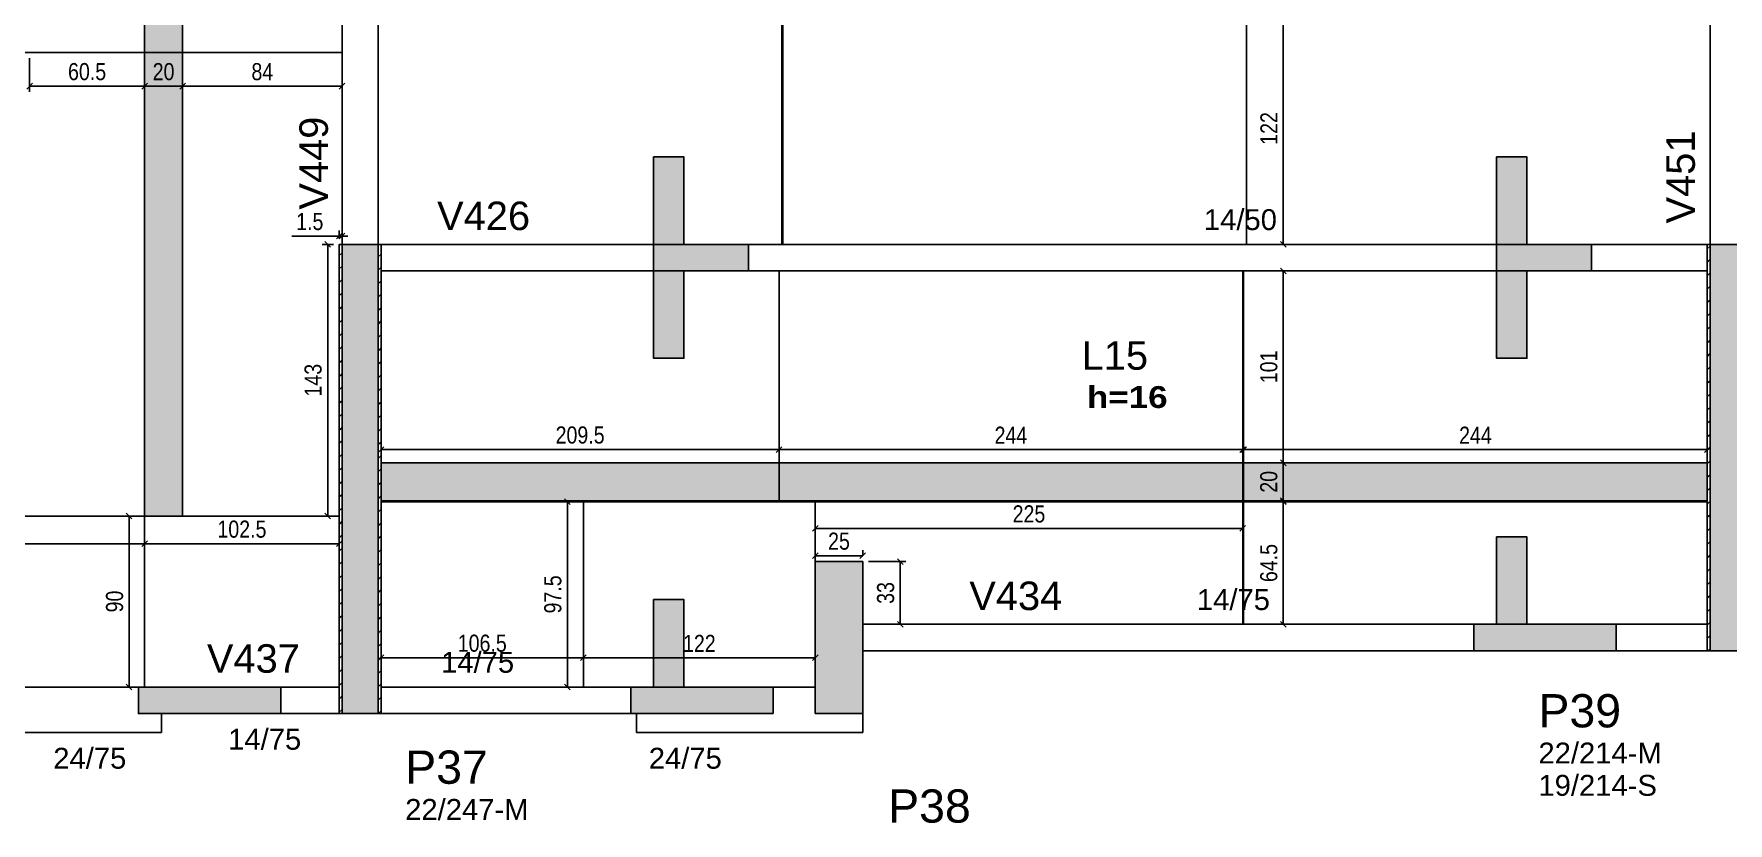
# Model space of a CAD drawing. Extents: x 3022 to 8661, y -614 to 3008.
# Drawn here: x 4312 to 5204, y 303 to 719 of the extents above; entities that cross this region are included whole.
import ezdxf

# ---------------------------------------------------------------- set-up
doc = ezdxf.new("R2010")
doc.units = 0
doc.header["$PDMODE"] = 34
for name, color, linetype in [('COTA', 241, 'Continuous'), ('MTH-DIM-PILAR', 3, 'Continuous'), ('MTH-DIM-VIGA', 3, 'Continuous'), ('MTH-FACE-VIGA', 7, 'Continuous'), ('MTH-LINHA-SEÇÃO', 16, 'Continuous'), ('MTH-PILAR-SEGUE', 5, 'Continuous'), ('MTH-SOMBRA21', 150, 'Continuous'), ('MTH-SOMBRA25', 253, 'Continuous'), ('MTH-TIT1-PILAR', 5, 'Continuous'), ('MTH-TIT1-VIGA', 5, 'Continuous'), ('MTH-TXT-NEGRITO', 5, 'Continuous'), ('Painéis', 200, 'Continuous')]:
    doc.layers.add(name, color=color, linetype=linetype)
doc.layers.add('Hachura', color=251, linetype='Continuous', lineweight=9)
doc.styles.add('COTA TECNICA-50', font='techl___.ttf', dxfattribs={"height": 9})
doc.styles.add('TQS_ARIAL', font='arial.ttf')
doc.styles.add('TQS_ARIAL_BLACK', font='ariblk.ttf')
doc.dimstyles.new('COTA PAINEL-50', dxfattribs={"dimtxt": 9, "dimasz": 3, "dimexe": 3, "dimexo": 3, "dimgap": 3, "dimtad": 1, "dimdec": 1, "dimzin": 12, "dimdsep": 46, "dimtxsty": 'COTA TECNICA-50', "dimblk1": 'OBLIQUE', "dimblk2": 'OBLIQUE', "dimsah": 1, "dimcen": 0.9, "dimclrd": 4, "dimclre": 4, "dimclrt": 240, "dimadec": 1, "dimazin": 3, "dimtfac": 1, "dimtdec": 1, "dimtmove": 0, "dimatfit": 3, "dimfxl": 1, "dimtolj": 1, "dimtzin": 12, "dimarcsym": 0})

# ---------------------------------------------------------------- blocks, each defined once
blk = doc.blocks.new('_Oblique')
at = {"color": 0, "linetype": 'ByBlock', "lineweight": -2}
blk.add_line((-0.5, -0.5), (0.5, 0.5), dxfattribs=at)
blk = doc.blocks.new('*D239')
at = {"layer": 'COTA', "color": 4, "lineweight": -2, "transparency": 16777216}
for p, q in [((4751.08, 440.75), (4770.85, 440.75)), ((4767.85, 407.75), (4767.85, 440.75)), ((4751.08, 407.75), (4770.85, 407.75))]:
    blk.add_line(p, q, dxfattribs=at)
at = {"layer": 'Defpoints', "color": 0, "transparency": 16777216}
for p in [(4748.08, 440.75), (4767.85, 440.75), (4748.08, 407.75)]:
    blk.add_point(p, dxfattribs=at)
at = {"layer": 'COTA', "color": 4, "lineweight": -2, "transparency": 16777216, "xscale": 3, "yscale": 3, "zscale": 3}
for p, rotation in [((4767.85, 440.75), 90), ((4767.85, 407.75), 270)]:
    blk.add_blockref('_Oblique', p, dxfattribs=dict(at, rotation=rotation))
at = {"layer": 'COTA', "color": 240, "transparency": 16777216, "insert": (4760.16, 424.25), "char_height": 9, "attachment_point": 5, "rotation": 90, "style": 'COTA TECNICA-50'}
blk.add_mtext('\\A1;33', dxfattribs=at)
blk = doc.blocks.new('*D240')
at = {"layer": 'COTA', "color": 4, "lineweight": -2, "transparency": 16777216}
for p, q in [((4494.58, 495.75), (4494.58, 502.71)), ((4494.58, 499.71), (4704.08, 499.71)), ((4704.08, 495.75), (4704.08, 502.71))]:
    blk.add_line(p, q, dxfattribs=at)
at = {"layer": 'Defpoints', "color": 0, "transparency": 16777216}
for p in [(4704.08, 499.71), (4494.58, 492.75), (4704.08, 492.75)]:
    blk.add_point(p, dxfattribs=at)
at = {"layer": 'COTA', "color": 4, "lineweight": -2, "transparency": 16777216, "xscale": 3, "yscale": 3, "zscale": 3, "rotation": 180}
blk.add_blockref('_Oblique', (4494.58, 499.71), dxfattribs=at)
at = {"layer": 'COTA', "color": 4, "lineweight": -2, "transparency": 16777216, "xscale": 3, "yscale": 3, "zscale": 3}
blk.add_blockref('_Oblique', (4704.08, 499.71), dxfattribs=at)
at = {"layer": 'COTA', "color": 240, "transparency": 16777216, "insert": (4599.33, 507.34), "char_height": 9, "attachment_point": 5, "style": 'COTA TECNICA-50'}
blk.add_mtext('\\A1;209.5', dxfattribs=at)
blk = doc.blocks.new('*D241')
at = {"layer": 'COTA', "color": 4, "lineweight": -2, "transparency": 16777216}
for p, q in [((4704.08, 495.75), (4704.08, 502.71)), ((4704.08, 499.71), (4948.08, 499.71)), ((4948.08, 495.75), (4948.08, 502.71))]:
    blk.add_line(p, q, dxfattribs=at)
at = {"layer": 'Defpoints', "color": 0, "transparency": 16777216}
for p in [(4948.08, 499.71), (4704.08, 492.75), (4948.08, 492.75)]:
    blk.add_point(p, dxfattribs=at)
at = {"layer": 'COTA', "color": 4, "lineweight": -2, "transparency": 16777216, "xscale": 3, "yscale": 3, "zscale": 3, "rotation": 180}
blk.add_blockref('_Oblique', (4704.08, 499.71), dxfattribs=at)
at = {"layer": 'COTA', "color": 4, "lineweight": -2, "transparency": 16777216, "xscale": 3, "yscale": 3, "zscale": 3}
blk.add_blockref('_Oblique', (4948.08, 499.71), dxfattribs=at)
at = {"layer": 'COTA', "color": 240, "transparency": 16777216, "insert": (4826.08, 507.28), "char_height": 9, "attachment_point": 5, "style": 'COTA TECNICA-50'}
blk.add_mtext('\\A1;244', dxfattribs=at)
blk = doc.blocks.new('*D242')
at = {"layer": 'COTA', "color": 4, "lineweight": -2, "transparency": 16777216}
for p, q in [((4948.58, 495.75), (4948.58, 502.71)), ((4948.58, 499.71), (5192.58, 499.71)), ((5192.58, 495.75), (5192.58, 502.71))]:
    blk.add_line(p, q, dxfattribs=at)
at = {"layer": 'Defpoints', "color": 0, "transparency": 16777216}
for p in [(5192.58, 499.71), (4948.58, 492.75), (5192.58, 492.75)]:
    blk.add_point(p, dxfattribs=at)
at = {"layer": 'COTA', "color": 4, "lineweight": -2, "transparency": 16777216, "xscale": 3, "yscale": 3, "zscale": 3, "rotation": 180}
blk.add_blockref('_Oblique', (4948.58, 499.71), dxfattribs=at)
at = {"layer": 'COTA', "color": 4, "lineweight": -2, "transparency": 16777216, "xscale": 3, "yscale": 3, "zscale": 3}
blk.add_blockref('_Oblique', (5192.58, 499.71), dxfattribs=at)
at = {"layer": 'COTA', "color": 240, "transparency": 16777216, "insert": (5070.58, 507.28), "char_height": 9, "attachment_point": 5, "style": 'COTA TECNICA-50'}
blk.add_mtext('\\A1;244', dxfattribs=at)
blk = doc.blocks.new('*D243')
at = {"layer": 'COTA', "color": 4, "lineweight": -2, "transparency": 16777216}
for p, q in [((4951.58, 593.75), (4972.45, 593.75)), ((4969.45, 593.75), (4969.45, 492.75)), ((4951.58, 492.75), (4972.45, 492.75))]:
    blk.add_line(p, q, dxfattribs=at)
at = {"layer": 'Defpoints', "color": 0, "transparency": 16777216}
for p in [(4948.58, 593.75), (4948.58, 492.75), (4969.45, 492.75)]:
    blk.add_point(p, dxfattribs=at)
at = {"layer": 'COTA', "color": 4, "lineweight": -2, "transparency": 16777216, "xscale": 3, "yscale": 3, "zscale": 3}
for p, rotation in [((4969.45, 593.75), 90), ((4969.45, 492.75), 270)]:
    blk.add_blockref('_Oblique', p, dxfattribs=dict(at, rotation=rotation))
at = {"layer": 'COTA', "color": 240, "transparency": 16777216, "insert": (4961.86, 543.25), "char_height": 9, "attachment_point": 5, "rotation": 90, "style": 'COTA TECNICA-50'}
blk.add_mtext('\\A1;101', dxfattribs=at)
blk = doc.blocks.new('*D244')
at = {"layer": 'COTA', "color": 4, "lineweight": -2, "transparency": 16777216}
for p, q in [((4951.58, 492.75), (4972.45, 492.75)), ((4969.45, 492.75), (4969.45, 472.75)), ((4951.58, 472.75), (4972.45, 472.75))]:
    blk.add_line(p, q, dxfattribs=at)
at = {"layer": 'Defpoints', "color": 0, "transparency": 16777216}
for p in [(4948.58, 492.75), (4948.58, 472.75), (4969.45, 472.75)]:
    blk.add_point(p, dxfattribs=at)
at = {"layer": 'COTA', "color": 4, "lineweight": -2, "transparency": 16777216, "xscale": 3, "yscale": 3, "zscale": 3}
for p, rotation in [((4969.45, 492.75), 90), ((4969.45, 472.75), 270)]:
    blk.add_blockref('_Oblique', p, dxfattribs=dict(at, rotation=rotation))
at = {"layer": 'COTA', "color": 240, "transparency": 16777216, "insert": (4961.86, 482.75), "char_height": 9, "attachment_point": 5, "rotation": 90, "style": 'COTA TECNICA-50'}
blk.add_mtext('\\A1;20', dxfattribs=at)
blk = doc.blocks.new('*D234')
at = {"layer": 'COTA', "color": 4, "lineweight": -2, "transparency": 16777216}
for p, q in [((4951.58, 472.25), (4972.45, 472.25)), ((4969.45, 472.25), (4969.45, 407.75)), ((4951.58, 407.75), (4972.45, 407.75))]:
    blk.add_line(p, q, dxfattribs=at)
at = {"layer": 'Defpoints', "color": 0, "transparency": 16777216}
for p in [(4948.58, 472.25), (4948.58, 407.75), (4969.45, 407.75)]:
    blk.add_point(p, dxfattribs=at)
at = {"layer": 'COTA', "color": 4, "lineweight": -2, "transparency": 16777216, "xscale": 3, "yscale": 3, "zscale": 3}
for p, rotation in [((4969.45, 472.25), 90), ((4969.45, 407.75), 270)]:
    blk.add_blockref('_Oblique', p, dxfattribs=dict(at, rotation=rotation))
at = {"layer": 'COTA', "color": 240, "transparency": 16777216, "insert": (4961.85, 440), "char_height": 9, "attachment_point": 5, "rotation": 90, "style": 'COTA TECNICA-50'}
blk.add_mtext('\\A1;64.5', dxfattribs=at)
blk = doc.blocks.new('*D235')
at = {"layer": 'COTA', "color": 4, "lineweight": -2, "transparency": 16777216}
for p, q in [((4723.08, 443.75), (4723.08, 446.86)), ((4748.08, 443.75), (4748.08, 446.86)), ((4748.08, 443.86), (4723.08, 443.86))]:
    blk.add_line(p, q, dxfattribs=at)
at = {"layer": 'Defpoints', "color": 0, "transparency": 16777216}
for p in [(4723.08, 443.86), (4723.08, 440.75), (4748.08, 440.75)]:
    blk.add_point(p, dxfattribs=at)
at = {"layer": 'COTA', "color": 4, "lineweight": -2, "transparency": 16777216, "xscale": 3, "yscale": 3, "zscale": 3, "rotation": 180}
blk.add_blockref('_Oblique', (4723.08, 443.86), dxfattribs=at)
at = {"layer": 'COTA', "color": 4, "lineweight": -2, "transparency": 16777216, "xscale": 3, "yscale": 3, "zscale": 3}
blk.add_blockref('_Oblique', (4748.08, 443.86), dxfattribs=at)
at = {"layer": 'COTA', "color": 240, "transparency": 16777216, "insert": (4735.58, 451.46), "char_height": 9, "attachment_point": 5, "style": 'COTA TECNICA-50'}
blk.add_mtext('\\A1;25', dxfattribs=at)
blk = doc.blocks.new('*D236')
at = {"layer": 'COTA', "color": 4, "lineweight": -2, "transparency": 16777216}
for p, q in [((4494.58, 377.75), (4494.58, 393.15)), ((4601.08, 377.75), (4601.08, 393.15)), ((4494.58, 390.15), (4601.08, 390.15))]:
    blk.add_line(p, q, dxfattribs=at)
at = {"layer": 'Defpoints', "color": 0, "transparency": 16777216}
for p in [(4601.08, 390.15), (4494.58, 374.75), (4601.08, 374.75)]:
    blk.add_point(p, dxfattribs=at)
at = {"layer": 'COTA', "color": 4, "lineweight": -2, "transparency": 16777216, "xscale": 3, "yscale": 3, "zscale": 3, "rotation": 180}
blk.add_blockref('_Oblique', (4494.58, 390.15), dxfattribs=at)
at = {"layer": 'COTA', "color": 4, "lineweight": -2, "transparency": 16777216, "xscale": 3, "yscale": 3, "zscale": 3}
blk.add_blockref('_Oblique', (4601.08, 390.15), dxfattribs=at)
at = {"layer": 'COTA', "color": 240, "transparency": 16777216, "insert": (4547.83, 397.75), "char_height": 9, "attachment_point": 5, "style": 'COTA TECNICA-50'}
blk.add_mtext('\\A1;106.5', dxfattribs=at)
blk = doc.blocks.new('*D237')
at = {"layer": 'COTA', "color": 4, "lineweight": -2, "transparency": 16777216}
for p, q in [((4601.08, 377.75), (4601.08, 393.15)), ((4723.08, 377.75), (4723.08, 393.15)), ((4601.08, 390.15), (4723.08, 390.15))]:
    blk.add_line(p, q, dxfattribs=at)
at = {"layer": 'Defpoints', "color": 0, "transparency": 16777216}
for p in [(4723.08, 390.15), (4601.08, 374.75), (4723.08, 374.75)]:
    blk.add_point(p, dxfattribs=at)
at = {"layer": 'COTA', "color": 4, "lineweight": -2, "transparency": 16777216, "xscale": 3, "yscale": 3, "zscale": 3, "rotation": 180}
blk.add_blockref('_Oblique', (4601.08, 390.15), dxfattribs=at)
at = {"layer": 'COTA', "color": 4, "lineweight": -2, "transparency": 16777216, "xscale": 3, "yscale": 3, "zscale": 3}
blk.add_blockref('_Oblique', (4723.08, 390.15), dxfattribs=at)
at = {"layer": 'COTA', "color": 240, "transparency": 16777216, "insert": (4662.08, 397.7), "char_height": 9, "attachment_point": 5, "style": 'COTA TECNICA-50'}
blk.add_mtext('\\A1;122', dxfattribs=at)
blk = doc.blocks.new('*D238')
at = {"layer": 'COTA', "color": 4, "lineweight": -2, "transparency": 16777216}
for p, q in [((4598.08, 472.25), (4589.64, 472.25)), ((4592.64, 472.25), (4592.64, 374.75)), ((4598.08, 374.75), (4589.64, 374.75))]:
    blk.add_line(p, q, dxfattribs=at)
at = {"layer": 'Defpoints', "color": 0, "transparency": 16777216}
for p in [(4601.08, 472.25), (4592.64, 374.75), (4601.08, 374.75)]:
    blk.add_point(p, dxfattribs=at)
at = {"layer": 'COTA', "color": 4, "lineweight": -2, "transparency": 16777216, "xscale": 3, "yscale": 3, "zscale": 3}
for p, rotation in [((4592.64, 472.25), 90), ((4592.64, 374.75), 270)]:
    blk.add_blockref('_Oblique', p, dxfattribs=dict(at, rotation=rotation))
at = {"layer": 'COTA', "color": 240, "transparency": 16777216, "insert": (4585.01, 423.5), "char_height": 9, "attachment_point": 5, "rotation": 90, "style": 'COTA TECNICA-50'}
blk.add_mtext('\\A1;97.5', dxfattribs=at)
blk = doc.blocks.new('*D233')
at = {"layer": 'COTA', "color": 4, "lineweight": -2, "transparency": 16777216}
for p, q in [((4953.08, 729.75), (4972.45, 729.75)), ((4969.45, 729.75), (4969.45, 607.75)), ((4953.08, 607.75), (4972.45, 607.75))]:
    blk.add_line(p, q, dxfattribs=at)
at = {"layer": 'Defpoints', "color": 0, "transparency": 16777216}
for p in [(4950.08, 729.75), (4950.08, 607.75), (4969.45, 607.75)]:
    blk.add_point(p, dxfattribs=at)
at = {"layer": 'COTA', "color": 4, "lineweight": -2, "transparency": 16777216, "xscale": 3, "yscale": 3, "zscale": 3}
for p, rotation in [((4969.45, 729.75), 90), ((4969.45, 607.75), 270)]:
    blk.add_blockref('_Oblique', p, dxfattribs=dict(at, rotation=rotation))
at = {"layer": 'COTA', "color": 240, "transparency": 16777216, "insert": (4961.89, 668.75), "char_height": 9, "attachment_point": 5, "rotation": 90, "style": 'COTA TECNICA-50'}
blk.add_mtext('\\A1;122', dxfattribs=at)
blk = doc.blocks.new('*D246')
at = {"layer": 'COTA', "color": 4, "lineweight": -2, "transparency": 16777216}
for p, q in [((4723.08, 469.25), (4723.08, 455.21)), ((4948.08, 469.25), (4948.08, 455.21)), ((4723.08, 458.21), (4948.08, 458.21))]:
    blk.add_line(p, q, dxfattribs=at)
at = {"layer": 'Defpoints', "color": 0, "transparency": 16777216}
for p in [(4723.08, 472.25), (4948.08, 472.25), (4948.08, 458.21)]:
    blk.add_point(p, dxfattribs=at)
at = {"layer": 'COTA', "color": 4, "lineweight": -2, "transparency": 16777216, "xscale": 3, "yscale": 3, "zscale": 3, "rotation": 180}
blk.add_blockref('_Oblique', (4723.08, 458.21), dxfattribs=at)
at = {"layer": 'COTA', "color": 4, "lineweight": -2, "transparency": 16777216, "xscale": 3, "yscale": 3, "zscale": 3}
blk.add_blockref('_Oblique', (4948.08, 458.21), dxfattribs=at)
at = {"layer": 'COTA', "color": 240, "transparency": 16777216, "insert": (4835.58, 465.81), "char_height": 9, "attachment_point": 5, "style": 'COTA TECNICA-50'}
blk.add_mtext('\\A1;225', dxfattribs=at)
blk = doc.blocks.new('*D258')
at = {"layer": 'COTA', "color": 4, "lineweight": -2, "transparency": 16777216}
for p, q in [((4309.58, 705.75), (4309.58, 688.01)), ((4370.08, 705.75), (4370.08, 688.01)), ((4309.58, 691.01), (4370.08, 691.01))]:
    blk.add_line(p, q, dxfattribs=at)
at = {"layer": 'Defpoints', "color": 0, "transparency": 16777216}
for p in [(4309.58, 708.75), (4370.08, 708.75), (4370.08, 691.01)]:
    blk.add_point(p, dxfattribs=at)
at = {"layer": 'COTA', "color": 4, "lineweight": -2, "transparency": 16777216, "xscale": 3, "yscale": 3, "zscale": 3, "rotation": 180}
blk.add_blockref('_Oblique', (4309.58, 691.01), dxfattribs=at)
at = {"layer": 'COTA', "color": 4, "lineweight": -2, "transparency": 16777216, "xscale": 3, "yscale": 3, "zscale": 3}
blk.add_blockref('_Oblique', (4370.08, 691.01), dxfattribs=at)
at = {"layer": 'COTA', "color": 240, "transparency": 16777216, "insert": (4339.83, 698.61), "char_height": 9, "attachment_point": 5, "style": 'COTA TECNICA-50'}
blk.add_mtext('\\A1;60.5', dxfattribs=at)
blk = doc.blocks.new('*D259')
at = {"layer": 'COTA', "color": 4, "lineweight": -2, "transparency": 16777216}
for p, q in [((4390.08, 705.75), (4390.08, 688.01)), ((4474.08, 705.75), (4474.08, 688.01)), ((4390.08, 691.01), (4474.08, 691.01))]:
    blk.add_line(p, q, dxfattribs=at)
at = {"layer": 'Defpoints', "color": 0, "transparency": 16777216}
for p in [(4390.08, 708.75), (4474.08, 708.75), (4474.08, 691.01)]:
    blk.add_point(p, dxfattribs=at)
at = {"layer": 'COTA', "color": 4, "lineweight": -2, "transparency": 16777216, "xscale": 3, "yscale": 3, "zscale": 3, "rotation": 180}
blk.add_blockref('_Oblique', (4390.08, 691.01), dxfattribs=at)
at = {"layer": 'COTA', "color": 4, "lineweight": -2, "transparency": 16777216, "xscale": 3, "yscale": 3, "zscale": 3}
blk.add_blockref('_Oblique', (4474.08, 691.01), dxfattribs=at)
at = {"layer": 'COTA', "color": 240, "transparency": 16777216, "insert": (4432.08, 698.59), "char_height": 9, "attachment_point": 5, "style": 'COTA TECNICA-50'}
blk.add_mtext('\\A1;84', dxfattribs=at)
blk = doc.blocks.new('*D255')
at = {"layer": 'COTA', "color": 4, "lineweight": -2, "transparency": 16777216}
for p, q in [((4469.58, 607.75), (4463.53, 607.75)), ((4466.53, 464.75), (4466.53, 607.75)), ((4469.58, 464.75), (4463.53, 464.75))]:
    blk.add_line(p, q, dxfattribs=at)
at = {"layer": 'Defpoints', "color": 0, "transparency": 16777216}
for p in [(4466.53, 607.75), (4472.58, 607.75), (4472.58, 464.75)]:
    blk.add_point(p, dxfattribs=at)
at = {"layer": 'COTA', "color": 4, "lineweight": -2, "transparency": 16777216, "xscale": 3, "yscale": 3, "zscale": 3}
for p, rotation in [((4466.53, 607.75), 90), ((4466.53, 464.75), 270)]:
    blk.add_blockref('_Oblique', p, dxfattribs=dict(at, rotation=rotation))
at = {"layer": 'COTA', "color": 240, "transparency": 16777216, "insert": (4458.83, 536.25), "char_height": 9, "attachment_point": 5, "rotation": 90, "style": 'COTA TECNICA-50'}
blk.add_mtext('\\A1;143', dxfattribs=at)
blk = doc.blocks.new('*D248')
at = {"layer": 'COTA', "color": 4, "lineweight": -2, "transparency": 16777216}
for p, q in [((4472.58, 612.1), (4447.52, 612.1)), ((4472.58, 610.75), (4472.58, 615.1)), ((4474.08, 612.1), (4472.58, 612.1)), ((4474.08, 610.75), (4474.08, 615.1)), ((4474.08, 612.1), (4477.08, 612.1))]:
    blk.add_line(p, q, dxfattribs=at)
at = {"layer": 'Defpoints', "color": 0, "transparency": 16777216}
for p in [(4472.58, 612.1), (4472.58, 607.75), (4474.08, 607.75)]:
    blk.add_point(p, dxfattribs=at)
at = {"layer": 'COTA', "color": 4, "lineweight": -2, "transparency": 16777216, "xscale": 3, "yscale": 3, "zscale": 3}
blk.add_blockref('_Oblique', (4472.58, 612.1), dxfattribs=at)
at = {"layer": 'COTA', "color": 4, "lineweight": -2, "transparency": 16777216, "xscale": 3, "yscale": 3, "zscale": 3, "rotation": 180}
blk.add_blockref('_Oblique', (4474.08, 612.1), dxfattribs=at)
at = {"layer": 'COTA', "color": 240, "transparency": 16777216, "insert": (4457.05, 619.7), "char_height": 9, "attachment_point": 5, "style": 'COTA TECNICA-50'}
blk.add_mtext('\\A1;1.5', dxfattribs=at)
blk = doc.blocks.new('*D251')
at = {"layer": 'COTA', "color": 4, "lineweight": -2, "transparency": 16777216}
for p, q in [((4187.08, 461.75), (4187.08, 447.18)), ((4370.08, 461.75), (4370.08, 447.18)), ((4187.08, 450.18), (4370.08, 450.18))]:
    blk.add_line(p, q, dxfattribs=at)
at = {"layer": 'Defpoints', "color": 0, "transparency": 16777216}
for p in [(4187.08, 464.75), (4370.08, 464.75), (4370.08, 450.18)]:
    blk.add_point(p, dxfattribs=at)
at = {"layer": 'COTA', "color": 4, "lineweight": -2, "transparency": 16777216, "xscale": 3, "yscale": 3, "zscale": 3, "rotation": 180}
blk.add_blockref('_Oblique', (4187.08, 450.18), dxfattribs=at)
at = {"layer": 'COTA', "color": 4, "lineweight": -2, "transparency": 16777216, "xscale": 3, "yscale": 3, "zscale": 3}
blk.add_blockref('_Oblique', (4370.08, 450.18), dxfattribs=at)
at = {"layer": 'COTA', "color": 240, "transparency": 16777216, "insert": (4278.58, 457.9), "char_height": 9, "attachment_point": 5, "style": 'COTA TECNICA-50'}
blk.add_mtext('\\A1;183', dxfattribs=at)
blk = doc.blocks.new('*D252')
at = {"layer": 'COTA', "color": 4, "lineweight": -2, "transparency": 16777216}
for p, q in [((4370.08, 461.75), (4370.08, 447.18)), ((4472.58, 461.75), (4472.58, 447.18)), ((4370.08, 450.18), (4472.58, 450.18))]:
    blk.add_line(p, q, dxfattribs=at)
at = {"layer": 'Defpoints', "color": 0, "transparency": 16777216}
for p in [(4370.08, 464.75), (4472.58, 464.75), (4472.58, 450.18)]:
    blk.add_point(p, dxfattribs=at)
at = {"layer": 'COTA', "color": 4, "lineweight": -2, "transparency": 16777216, "xscale": 3, "yscale": 3, "zscale": 3, "rotation": 180}
blk.add_blockref('_Oblique', (4370.08, 450.18), dxfattribs=at)
at = {"layer": 'COTA', "color": 4, "lineweight": -2, "transparency": 16777216, "xscale": 3, "yscale": 3, "zscale": 3}
blk.add_blockref('_Oblique', (4472.58, 450.18), dxfattribs=at)
at = {"layer": 'COTA', "color": 240, "transparency": 16777216, "insert": (4421.33, 457.78), "char_height": 9, "attachment_point": 5, "style": 'COTA TECNICA-50'}
blk.add_mtext('\\A1;102.5', dxfattribs=at)
blk = doc.blocks.new('*D247')
at = {"layer": 'COTA', "color": 4, "lineweight": -2, "transparency": 16777216}
for p, q in [((4367.08, 464.75), (4358.94, 464.75)), ((4361.94, 464.75), (4361.94, 374.75)), ((4367.08, 374.75), (4358.94, 374.75))]:
    blk.add_line(p, q, dxfattribs=at)
at = {"layer": 'Defpoints', "color": 0, "transparency": 16777216}
for p in [(4370.08, 464.75), (4361.94, 374.75), (4370.08, 374.75)]:
    blk.add_point(p, dxfattribs=at)
at = {"layer": 'COTA', "color": 4, "lineweight": -2, "transparency": 16777216, "xscale": 3, "yscale": 3, "zscale": 3}
for p, rotation in [((4361.94, 464.75), 90), ((4361.94, 374.75), 270)]:
    blk.add_blockref('_Oblique', p, dxfattribs=dict(at, rotation=rotation))
at = {"layer": 'COTA', "color": 240, "transparency": 16777216, "insert": (4354.33, 419.75), "char_height": 9, "attachment_point": 5, "rotation": 90, "style": 'COTA TECNICA-50'}
blk.add_mtext('\\A1;90', dxfattribs=at)
blk = doc.blocks.new('*D273')
at = {"layer": 'COTA', "color": 4, "lineweight": -2, "transparency": 16777216}
for p, q in [((4370.08, 705.75), (4370.08, 688.01)), ((4390.08, 705.75), (4390.08, 688.01)), ((4370.08, 691.01), (4390.08, 691.01))]:
    blk.add_line(p, q, dxfattribs=at)
at = {"layer": 'Defpoints', "color": 0, "transparency": 16777216}
for p in [(4370.08, 708.75), (4390.08, 708.75), (4390.08, 691.01)]:
    blk.add_point(p, dxfattribs=at)
at = {"layer": 'COTA', "color": 4, "lineweight": -2, "transparency": 16777216, "xscale": 3, "yscale": 3, "zscale": 3, "rotation": 180}
blk.add_blockref('_Oblique', (4370.08, 691.01), dxfattribs=at)
at = {"layer": 'COTA', "color": 4, "lineweight": -2, "transparency": 16777216, "xscale": 3, "yscale": 3, "zscale": 3}
blk.add_blockref('_Oblique', (4390.08, 691.01), dxfattribs=at)
at = {"layer": 'COTA', "color": 240, "transparency": 16777216, "insert": (4380.08, 698.6), "char_height": 9, "attachment_point": 5, "style": 'COTA TECNICA-50'}
blk.add_mtext('\\A1;20', dxfattribs=at)

msp = doc.modelspace()

# ---------------------------------------------------------------- hatches: boundary and pattern name
at = {"layer": 'Hachura'}
h = msp.add_hatch(color=256, dxfattribs=at)
h.dxf.hatch_style = 1
h.paths.add_polyline_path([(4187.08, 952.75), (4167.08, 952.75), (4167.08, 1196.75), (4187.08, 1196.75)])
h.paths.add_polyline_path([(4187.08, 708.75), (4167.08, 708.75), (4167.08, 952.75), (4187.08, 952.75)])
h.paths.add_polyline_path([(4187.08, 464.75), (4167.08, 464.75), (4167.08, 708.75), (4187.08, 708.75)])
h.paths.add_polyline_path([(4390.08, 464.75), (4370.08, 464.75), (4370.08, 708.75), (4390.08, 708.75)])
h.paths.add_polyline_path([(4390.08, 708.75), (4370.08, 708.75), (4370.08, 952.75), (4390.08, 952.75)])
h.paths.add_polyline_path([(4390.08, 952.75), (4370.08, 952.75), (4370.08, 1196.75), (4390.08, 1196.75)])
h = msp.add_hatch(color=256, dxfattribs=at)
h.dxf.hatch_style = 1
h.paths.add_polyline_path([(4704.08, 472.75), (4494.58, 472.75), (4494.58, 492.75), (4704.08, 492.75)])
h.paths.add_polyline_path([(4948.08, 472.75), (4704.08, 472.75), (4704.08, 492.75), (4948.08, 492.75)])
h.paths.add_polyline_path([(5192.58, 472.75), (4948.58, 472.75), (4948.58, 492.75), (5192.58, 492.75)])

# ---------------------------------------------------------------- linework, layer by layer
at = {"layer": 'MTH-FACE-VIGA', "linetype": 'Continuous'}
for p, q in [((4474.08, 1050.75), (4474.08, 607.75)), ((4493.08, 607.75), (4493.08, 1050.75)), ((5194.08, 1050.75), (5194.08, 607.75)), ((5194.08, 607.75), (4493.08, 607.75)), ((5192.58, 605.35), (5194.07, 606.84)), ((4472.58, 601.88), (4474.05, 603.35)), ((4474.05, 603.35), (4474.08, 603.38)), ((4493.08, 601.17), (4494.54, 602.63)), ((4494.54, 602.63), (4494.58, 602.67)), ((5192.58, 598.27), (5194.02, 599.72)), ((5194.02, 599.72), (5194.08, 599.77)), ((4472.58, 594.81), (4474.01, 596.24)), ((4472.58, 587.74), (4473.96, 589.12)), ((4473.96, 589.12), (4474.08, 589.24)), ((4474.01, 596.24), (4474.08, 596.31)), ((4493.08, 594.09), (4494.5, 595.52)), ((4494.5, 595.52), (4494.58, 595.59)), ((5192.58, 593.75), (4494.58, 593.75)), ((5192.58, 591.2), (5193.97, 592.6)), ((5193.97, 592.6), (5194.08, 592.7)), ((4472.58, 580.67), (4473.92, 582.01)), ((4473.92, 582.01), (4474.08, 582.17)), ((4493.08, 587.02), (4494.46, 588.41)), ((4493.08, 579.95), (4494.42, 581.29)), ((4494.42, 581.29), (4494.58, 581.45)), ((4494.46, 588.41), (4494.58, 588.52)), ((5192.58, 584.13), (5193.92, 585.48)), ((5193.92, 585.48), (5194.08, 585.63)), ((4472.58, 573.59), (4473.88, 574.89)), ((4473.88, 574.89), (4474.08, 575.09)), ((4493.08, 572.88), (4494.37, 574.18)), ((4494.37, 574.18), (4494.58, 574.38)), ((5192.58, 577.06), (5193.87, 578.36)), ((5192.58, 569.99), (5193.82, 571.23)), ((5193.82, 571.23), (5194.08, 571.49)), ((5193.87, 578.36), (5194.08, 578.56)), ((4472.58, 566.52), (4473.83, 567.78)), ((4473.83, 567.78), (4474.08, 568.02)), ((4493.08, 565.81), (4494.33, 567.06)), ((4494.33, 567.06), (4494.58, 567.31)), ((5192.58, 562.92), (5193.77, 564.11)), ((5193.77, 564.11), (5194.08, 564.42)), ((4472.58, 559.45), (4473.79, 560.67)), ((4472.58, 552.38), (4473.75, 553.55)), ((4473.75, 553.55), (4474.08, 553.88)), ((4473.79, 560.67), (4474.08, 560.95)), ((4493.08, 558.74), (4494.29, 559.95)), ((4494.24, 552.83), (4494.58, 553.17)), ((4494.29, 559.95), (4494.58, 560.24)), ((5192.58, 555.85), (5193.72, 556.99)), ((5193.72, 556.99), (5194.08, 557.35)), ((4472.58, 545.31), (4473.7, 546.44)), ((4473.7, 546.44), (4474.08, 546.81)), ((4493.08, 551.67), (4494.24, 552.83)), ((4493.08, 544.6), (4494.2, 545.72)), ((4494.2, 545.72), (4494.58, 546.1)), ((5192.58, 548.78), (5193.67, 549.87)), ((5193.67, 549.87), (5194.08, 550.28)), ((4472.58, 538.24), (4473.66, 539.32)), ((4473.66, 539.32), (4474.08, 539.74)), ((4493.08, 537.53), (4494.16, 538.61)), ((4494.16, 538.61), (4494.58, 539.03)), ((5192.58, 541.71), (5193.62, 542.75)), ((5192.58, 534.63), (5193.57, 535.63)), ((5193.57, 535.63), (5194.08, 536.13)), ((5193.62, 542.75), (5194.08, 543.21)), ((4472.58, 531.17), (4473.62, 532.21)), ((4473.62, 532.21), (4474.08, 532.67)), ((4493.08, 530.45), (4494.11, 531.49)), ((4494.11, 531.49), (4494.58, 531.95)), ((5192.58, 527.56), (5193.52, 528.51)), ((5193.52, 528.51), (5194.08, 529.06)), ((4472.58, 524.1), (4473.57, 525.09)), ((4472.58, 517.03), (4473.53, 517.98)), ((4473.53, 517.98), (4474.08, 518.53)), ((4473.57, 525.09), (4474.08, 525.6)), ((4493.08, 523.38), (4494.07, 524.38)), ((4493.08, 516.31), (4494.03, 517.26)), ((4494.03, 517.26), (4494.58, 517.81)), ((4494.07, 524.38), (4494.58, 524.88)), ((5192.58, 520.49), (5193.47, 521.39)), ((5193.47, 521.39), (5194.08, 521.99)), ((4472.58, 509.95), (4473.49, 510.87)), ((4473.49, 510.87), (4474.08, 511.45)), ((4493.08, 509.24), (4493.98, 510.15)), ((4493.98, 510.15), (4494.58, 510.74)), ((5192.58, 513.42), (5193.42, 514.27)), ((5193.42, 514.27), (5194.08, 514.92)), ((4472.58, 502.88), (4473.44, 503.75)), ((4473.44, 503.75), (4474.08, 504.38)), ((4493.08, 502.17), (4493.94, 503.03)), ((4493.94, 503.03), (4494.58, 503.67)), ((5192.58, 506.35), (5193.37, 507.15)), ((5192.58, 499.28), (5193.32, 500.02)), ((5193.32, 500.02), (5194.08, 500.78)), ((5193.37, 507.15), (5194.08, 507.85)), ((4472.58, 495.81), (4473.4, 496.64)), ((4473.4, 496.64), (4474.08, 497.31)), ((4493.08, 495.1), (4493.9, 495.92)), ((4493.9, 495.92), (4494.58, 496.6)), ((5192.58, 492.21), (5193.27, 492.9)), ((5193.27, 492.9), (5194.08, 493.71)), ((4472.58, 488.74), (4473.36, 489.52)), ((4472.58, 481.67), (4473.31, 482.41)), ((4473.31, 482.41), (4474.08, 483.17)), ((4473.36, 489.52), (4474.08, 490.24)), ((4493.08, 488.03), (4493.85, 488.81)), ((4493.08, 480.96), (4493.81, 481.69)), ((4493.81, 481.69), (4494.58, 482.46)), ((4493.85, 488.81), (4494.58, 489.53)), ((5192.58, 485.14), (5193.22, 485.78)), ((5193.22, 485.78), (5194.08, 486.64)), ((4472.58, 474.6), (4473.27, 475.29)), ((4473.27, 475.29), (4474.08, 476.1)), ((4493.08, 473.89), (4493.77, 474.58)), ((4493.77, 474.58), (4494.58, 475.39)), ((5192.58, 478.07), (5193.17, 478.66)), ((5193.17, 478.66), (5194.08, 479.57)), ((4472.58, 467.53), (4473.23, 468.18)), ((4473.23, 468.18), (4474.08, 469.03)), ((4493.08, 466.82), (4493.72, 467.46)), ((4493.72, 467.46), (4494.58, 468.32)), ((5192.58, 471), (5193.12, 471.54)), ((5192.58, 463.92), (5193.07, 464.42)), ((5193.07, 464.42), (5194.08, 465.42)), ((5193.12, 471.54), (5194.08, 472.5)), ((4472.58, 460.46), (4473.19, 461.07)), ((4473.14, 453.95), (4474.08, 454.89)), ((4473.19, 461.07), (4474.08, 461.96)), ((4493.08, 459.74), (4493.68, 460.35)), ((4493.68, 460.35), (4494.58, 461.24)), ((5192.58, 456.85), (5193.02, 457.3)), ((5193.02, 457.3), (5194.08, 458.35)), ((4472.58, 453.39), (4473.14, 453.95)), ((4472.58, 446.32), (4473.1, 446.84)), ((4473.1, 446.84), (4474.08, 447.82)), ((4493.08, 452.67), (4493.64, 453.23)), ((4493.08, 445.6), (4493.59, 446.12)), ((4493.59, 446.12), (4494.58, 447.1)), ((4493.64, 453.23), (4494.58, 454.17)), ((5192.58, 449.78), (5192.97, 450.18)), ((5192.97, 450.18), (5194.08, 451.28)), ((4472.58, 439.24), (4473.06, 439.72)), ((4473.06, 439.72), (4474.08, 440.74)), ((4493.08, 438.53), (4493.55, 439.01)), ((4493.55, 439.01), (4494.58, 440.03)), ((5192.58, 442.71), (5192.92, 443.06)), ((5192.87, 435.94), (5194.08, 437.14)), ((5192.92, 443.06), (5194.08, 444.21)), ((4472.58, 432.17), (4473.01, 432.61)), ((4473.01, 432.61), (4474.08, 433.67)), ((4493.08, 431.46), (4493.51, 431.89)), ((4493.51, 431.89), (4494.58, 432.96)), ((5192.58, 435.64), (5192.87, 435.94)), ((5192.58, 428.57), (5192.82, 428.81)), ((5192.82, 428.81), (5194.08, 430.07)), ((4472.58, 425.1), (4472.97, 425.5)), ((4472.93, 418.38), (4474.08, 419.53)), ((4472.97, 425.5), (4474.08, 426.6)), ((4493.08, 424.39), (4493.46, 424.78)), ((4493.46, 424.78), (4494.58, 425.89)), ((5192.58, 421.5), (5192.77, 421.69)), ((5192.77, 421.69), (5194.08, 423)), ((4472.58, 418.03), (4472.93, 418.38)), ((4472.58, 410.96), (4472.88, 411.27)), ((4472.88, 411.27), (4474.08, 412.46)), ((4493.08, 417.32), (4493.42, 417.66)), ((4493.08, 410.25), (4493.38, 410.55)), ((4493.38, 410.55), (4494.58, 411.75)), ((4493.42, 417.66), (4494.58, 418.82)), ((5192.58, 414.43), (5192.72, 414.57)), ((5192.72, 414.57), (5194.08, 415.93)), ((4472.58, 403.89), (4472.84, 404.15)), ((4472.84, 404.15), (4474.08, 405.39)), ((4493.08, 403.18), (4493.34, 403.43)), ((4493.34, 403.43), (4494.58, 404.68)), ((5192.58, 407.75), (4748.08, 407.75)), ((5192.58, 407.36), (5192.67, 407.45)), ((5192.62, 400.33), (5194.08, 401.78)), ((5192.67, 407.45), (5194.08, 408.86)), ((4472.58, 396.82), (4472.8, 397.04)), ((4472.8, 397.04), (4474.08, 398.32)), ((4493.08, 396.1), (4493.29, 396.32)), ((4493.29, 396.32), (4494.58, 397.6)), ((4748.08, 393.75), (5194.08, 393.75)), ((5192.58, 400.28), (5192.62, 400.33)), ((5193.11, 393.75), (5194.08, 394.71)), ((4472.58, 389.75), (4472.75, 389.92)), ((4472.71, 382.81), (4474.08, 384.18)), ((4472.75, 389.92), (4474.08, 391.25)), ((4493.08, 389.03), (4493.25, 389.21)), ((4493.21, 382.09), (4494.58, 383.46)), ((4493.25, 389.21), (4494.58, 390.53)), ((4278.58, 374.75), (4314.58, 374.75)), ((4472.58, 374.75), (4314.58, 374.75)), ((4472.58, 382.68), (4472.71, 382.81)), ((4472.58, 375.6), (4472.67, 375.7)), ((4472.67, 375.7), (4474.08, 377.1)), ((4493.08, 381.96), (4493.21, 382.09)), ((4493.08, 374.89), (4493.16, 374.98)), ((4493.16, 374.98), (4494.58, 376.39)), ((4723.08, 374.75), (4494.58, 374.75)), ((4472.58, 368.53), (4472.62, 368.58)), ((4472.62, 368.58), (4474.08, 370.03)), ((4493.08, 367.82), (4493.12, 367.86)), ((4493.12, 367.86), (4494.58, 369.32)), ((4379.08, 360.75), (4474.08, 360.75)), ((4379.08, 360.75), (4379.08, 350.75)), ((4472.58, 361.47), (4474.08, 362.96)), ((4493.08, 360.75), (4494.58, 362.25)), ((4493.08, 360.75), (4629.08, 360.75)), ((4629.08, 360.75), (4629.08, 350.75)), ((4748.08, 350.75), (4748.08, 360.75)), ((4379.08, 350.75), (4259.58, 350.75)), ((4629.08, 350.75), (4748.08, 350.75))]:
    msp.add_line(p, q, dxfattribs=at)
for points in [[(4474.08, 607.75), (4472.58, 607.75), (4472.58, 360.75), (4474.08, 360.75), (4474.08, 607.75)], [(4494.58, 607.75), (4493.08, 607.75), (4493.08, 360.75), (4494.58, 360.75), (4494.58, 607.75)], [(5194.08, 607.75), (5192.58, 607.75), (5192.58, 393.75), (5194.08, 393.75), (5194.08, 607.75)]]:
    msp.add_lwpolyline(points, dxfattribs=at)
at = {"layer": 'MTH-LINHA-SEÇÃO', "linetype": 'Continuous'}
for points in [[(4637.98, 653.75), (4637.98, 607.75), (4653.98, 607.75), (4653.98, 653.75), (4637.98, 653.75)], [(5081.68, 653.75), (5081.68, 607.75), (5097.68, 607.75), (5097.68, 653.75), (5081.68, 653.75)], [(4687.98, 593.75), (4637.98, 593.75), (4637.98, 607.75), (4687.98, 607.75), (4687.98, 593.75)], [(5131.68, 593.75), (5081.68, 593.75), (5081.68, 607.75), (5131.68, 607.75), (5131.68, 593.75)], [(4637.98, 593.75), (4637.98, 547.75), (4653.98, 547.75), (4653.98, 593.75), (4637.98, 593.75)], [(5081.68, 593.75), (5081.68, 547.75), (5097.68, 547.75), (5097.68, 593.75), (5081.68, 593.75)], [(5081.68, 453.75), (5081.68, 407.75), (5097.68, 407.75), (5097.68, 453.75), (5081.68, 453.75)], [(4637.98, 420.75), (4637.98, 374.75), (4653.98, 374.75), (4653.98, 420.75), (4637.98, 420.75)], [(5144.68, 393.75), (5069.68, 393.75), (5069.68, 407.75), (5144.68, 407.75), (5144.68, 393.75)], [(4441.82, 360.75), (4366.82, 360.75), (4366.82, 374.75), (4441.82, 374.75), (4441.82, 360.75)], [(4700.98, 360.75), (4625.98, 360.75), (4625.98, 374.75), (4700.98, 374.75), (4700.98, 360.75)]]:
    msp.add_lwpolyline(points, dxfattribs=at)
at = {"layer": 'MTH-PILAR-SEGUE', "linetype": 'Continuous'}
for points in [[(4474.08, 360.75), (4493.08, 360.75), (4493.08, 607.75), (4474.08, 607.75), (4474.08, 360.75)], [(5194.08, 393.75), (5213.08, 393.75), (5213.08, 607.75), (5194.08, 607.75), (5194.08, 393.75)], [(4723.08, 360.75), (4748.08, 360.75), (4748.08, 440.75), (4723.08, 440.75), (4723.08, 360.75)]]:
    msp.add_lwpolyline(points, dxfattribs=at)
at = {"layer": 'MTH-SOMBRA21', "linetype": 'Continuous'}
for points in [[(4637.98, 653.75), (4637.98, 607.75), (4653.98, 607.75)], [(4637.98, 653.75), (4653.98, 607.75), (4653.98, 653.75)], [(4637.98, 653.75), (4653.98, 653.75), (4637.98, 653.75)], [(5081.68, 653.75), (5081.68, 607.75), (5097.68, 607.75)], [(5081.68, 653.75), (5097.68, 607.75), (5097.68, 653.75)], [(5081.68, 653.75), (5097.68, 653.75), (5081.68, 653.75)], [(4687.98, 593.75), (4637.98, 593.75), (4637.98, 607.75)], [(4687.98, 593.75), (4637.98, 607.75), (4687.98, 607.75)], [(4687.98, 593.75), (4687.98, 607.75), (4687.98, 593.75)], [(5131.68, 593.75), (5081.68, 593.75), (5081.68, 607.75)], [(5131.68, 593.75), (5081.68, 607.75), (5131.68, 607.75)], [(5131.68, 593.75), (5131.68, 607.75), (5131.68, 593.75)], [(4637.98, 593.75), (4637.98, 547.75), (4653.98, 547.75)], [(4637.98, 593.75), (4653.98, 547.75), (4653.98, 593.75)], [(4637.98, 593.75), (4653.98, 593.75), (4637.98, 593.75)], [(5081.68, 593.75), (5081.68, 547.75), (5097.68, 547.75)], [(5081.68, 593.75), (5097.68, 547.75), (5097.68, 593.75)], [(5081.68, 593.75), (5097.68, 593.75), (5081.68, 593.75)], [(5081.68, 453.75), (5081.68, 407.75), (5097.68, 407.75)], [(5081.68, 453.75), (5097.68, 407.75), (5097.68, 453.75)], [(5081.68, 453.75), (5097.68, 453.75), (5081.68, 453.75)], [(4637.98, 420.75), (4637.98, 374.75), (4653.98, 374.75)], [(4637.98, 420.75), (4653.98, 374.75), (4653.98, 420.75)], [(4637.98, 420.75), (4653.98, 420.75), (4637.98, 420.75)], [(5144.68, 393.75), (5069.68, 393.75), (5069.68, 407.75)], [(5144.68, 393.75), (5069.68, 407.75), (5144.68, 407.75)], [(5144.68, 393.75), (5144.68, 407.75), (5144.68, 393.75)], [(4441.82, 360.75), (4366.82, 360.75), (4366.82, 374.75)], [(4441.82, 360.75), (4366.82, 374.75), (4441.82, 374.75)], [(4441.82, 360.75), (4441.82, 374.75), (4441.82, 360.75)], [(4700.98, 360.75), (4625.98, 360.75), (4625.98, 374.75)], [(4700.98, 360.75), (4625.98, 374.75), (4700.98, 374.75)], [(4700.98, 360.75), (4700.98, 374.75), (4700.98, 360.75)]]:
    msp.add_solid(points, dxfattribs=at)
at = {"layer": 'MTH-SOMBRA25', "linetype": 'Continuous'}
for points in [[(4474.08, 360.75), (4493.08, 360.75), (4493.08, 607.75)], [(4474.08, 360.75), (4493.08, 607.75), (4474.08, 607.75)], [(4474.08, 360.75), (4474.08, 607.75), (4474.08, 360.75)], [(5194.08, 393.75), (5213.08, 393.75), (5213.08, 607.75)], [(5194.08, 393.75), (5213.08, 607.75), (5194.08, 607.75)], [(5194.08, 393.75), (5194.08, 607.75), (5194.08, 393.75)], [(4723.08, 360.75), (4748.08, 360.75), (4748.08, 440.75)], [(4723.08, 360.75), (4748.08, 440.75), (4723.08, 440.75)], [(4723.08, 360.75), (4723.08, 440.75), (4723.08, 360.75)]]:
    msp.add_solid(points, dxfattribs=at)
at = {"layer": 'Painéis'}
for p, q in [((4370.08, 1196.75), (4370.08, 374.75)), ((4390.08, 1196.75), (4390.08, 464.75)), ((4705.58, 607.75), (4705.58, 1074.25)), ((4706.08, 607.75), (4706.08, 1074.25)), ((4950.08, 607.75), (4950.08, 1074.25)), ((4474.08, 708.75), (3984.58, 708.75)), ((4704.08, 472.25), (4704.08, 593.75)), ((4948.08, 407.75), (4948.08, 593.75)), ((4948.58, 407.75), (4948.58, 593.75)), ((4494.58, 492.75), (5192.58, 492.75)), ((4494.58, 472.75), (5192.58, 472.75)), ((4472.58, 464.75), (3986.08, 464.75)), ((4494.58, 472.25), (5192.58, 472.25)), ((4601.08, 374.75), (4601.08, 472.25)), ((4723.08, 440.75), (4723.08, 472.25))]:
    msp.add_line(p, q, dxfattribs=at)

# ---------------------------------------------------------------- texts
at = {"layer": 'MTH-DIM-PILAR', "linetype": 'Continuous', "style": 'TQS_ARIAL'}
for s, p in [('22/214-M', (5103.74, 334.49)), ('19/214-S', (5103.74, 317.49)), ('22/247-M', (4507.26, 304.81))]:
    msp.add_text(s, height=11, dxfattribs=at).set_placement(p)
at = {"layer": 'MTH-DIM-VIGA', "linetype": 'Continuous', "style": 'TQS_ARIAL'}
for s, p in [('14/50', (4927.66, 615.25)), ('14/75', (4923.97, 415.25)), ('14/75', (4526.16, 382.25)), ('14/75', (4414.08, 341.75)), ('24/75', (4322.02, 331.75)), ('24/75', (4635.47, 331.75))]:
    msp.add_text(s, height=11, dxfattribs=at).set_placement(p)
at = {"layer": 'MTH-TIT1-PILAR', "linetype": 'Continuous', "style": 'TQS_ARIAL'}
for s, p in [('P39', (5103.74, 353.49)), ('P37', (4507.26, 323.81)), ('P38', (4761.46, 303.35))]:
    msp.add_text(s, height=17.5, dxfattribs=at).set_placement(p)
at = {"layer": 'MTH-TIT1-VIGA', "linetype": 'Continuous', "style": 'TQS_ARIAL'}
for s, p in [('V449', (4466.58, 626.02)), ('V451', (5186.08, 618.73))]:
    msp.add_text(s, height=15, rotation=90, dxfattribs=at).set_placement(p)
for s, p in [('V426', (4524.06, 615.25)), ('L15', (4863.3, 541.76)), ('V434', (4804.18, 415.25)), ('V437', (4402.9, 382.25))]:
    msp.add_text(s, height=15, dxfattribs=at).set_placement(p)
at = {"layer": 'MTH-TXT-NEGRITO', "color": 3, "linetype": 'Continuous', "style": 'TQS_ARIAL_BLACK'}
msp.add_text('h=16', height=11.5, dxfattribs=at).set_placement((4866.11, 521.61))

# ---------------------------------------------------------------- dimensions: what is measured, and where the dimension line sits
at = {"layer": 'COTA'}
for base, p1, p2, picture, middle in [((4969.45, 607.75), (4950.08, 729.75), (4950.08, 607.75), '*D233', (4961.89, 668.75)), ((4969.45, 472.75), (4948.58, 492.75), (4948.58, 472.75), '*D244', (4961.86, 482.75))]:
    dim = msp.add_linear_dim(base=base, p1=p1, p2=p2, angle=270, dimstyle='COTA PAINEL-50', override={"dimtmove": 1}, dxfattribs=at)
    dim.commit()
    dim.dimension.update_dxf_attribs({"geometry": picture, "text_midpoint": middle})
for base, p1, p2, picture, middle in [((4370.08, 691.01), (4309.58, 708.75), (4370.08, 708.75), '*D258', (4339.83, 698.61)), ((4390.08, 691.01), (4370.08, 708.75), (4390.08, 708.75), '*D273', (4380.08, 698.6)), ((4472.58, 612.1), (4474.08, 607.75), (4472.58, 607.75), '*D248', (4457.05, 619.7)), ((4704.08, 499.71), (4494.58, 492.75), (4704.08, 492.75), '*D240', (4599.33, 507.34)), ((5192.58, 499.71), (4948.58, 492.75), (5192.58, 492.75), '*D242', (5070.58, 507.28)), ((4370.08, 450.18), (4187.08, 464.75), (4370.08, 464.75), '*D251', (4278.58, 457.9)), ((4948.08, 458.21), (4723.08, 472.25), (4948.08, 472.25), '*D246', (4835.58, 465.81)), ((4723.08, 443.86), (4748.08, 440.75), (4723.08, 440.75), '*D235', (4735.58, 451.46)), ((4601.08, 390.15), (4494.58, 374.75), (4601.08, 374.75), '*D236', (4547.83, 397.75))]:
    dim = msp.add_linear_dim(base=base, p1=p1, p2=p2, dimstyle='COTA PAINEL-50', dxfattribs=at)
    dim.commit()
    dim.dimension.update_dxf_attribs({"geometry": picture, "text_midpoint": middle})
for base, p1, p2, picture, middle in [((4474.08, 691.01), (4390.08, 708.75), (4474.08, 708.75), '*D259', (4432.08, 698.59)), ((4948.08, 499.71), (4704.08, 492.75), (4948.08, 492.75), '*D241', (4826.08, 507.28)), ((4472.58, 450.18), (4370.08, 464.75), (4472.58, 464.75), '*D252', (4421.33, 457.78)), ((4723.08, 390.15), (4601.08, 374.75), (4723.08, 374.75), '*D237', (4662.08, 397.7))]:
    dim = msp.add_linear_dim(base=base, p1=p1, p2=p2, dimstyle='COTA PAINEL-50', override={"dimtmove": 1}, dxfattribs=at)
    dim.commit()
    dim.dimension.update_dxf_attribs({"geometry": picture, "text_midpoint": middle})
for base, p1, p2, picture, middle in [((4466.53, 607.75), (4472.58, 464.75), (4472.58, 607.75), '*D255', (4458.83, 536.25)), ((4969.45, 492.75), (4948.58, 593.75), (4948.58, 492.75), '*D243', (4961.86, 543.25)), ((4592.64, 374.75), (4601.08, 472.25), (4601.08, 374.75), '*D238', (4585.01, 423.5)), ((4969.45, 407.75), (4948.58, 472.25), (4948.58, 407.75), '*D234', (4961.85, 440)), ((4361.94, 374.75), (4370.08, 464.75), (4370.08, 374.75), '*D247', (4354.33, 419.75)), ((4767.85, 440.75), (4748.08, 407.75), (4748.08, 440.75), '*D239', (4760.16, 424.25))]:
    dim = msp.add_linear_dim(base=base, p1=p1, p2=p2, angle=270, dimstyle='COTA PAINEL-50', dxfattribs=at)
    dim.commit()
    dim.dimension.update_dxf_attribs({"geometry": picture, "text_midpoint": middle})

doc.saveas('drawing.dxf')
